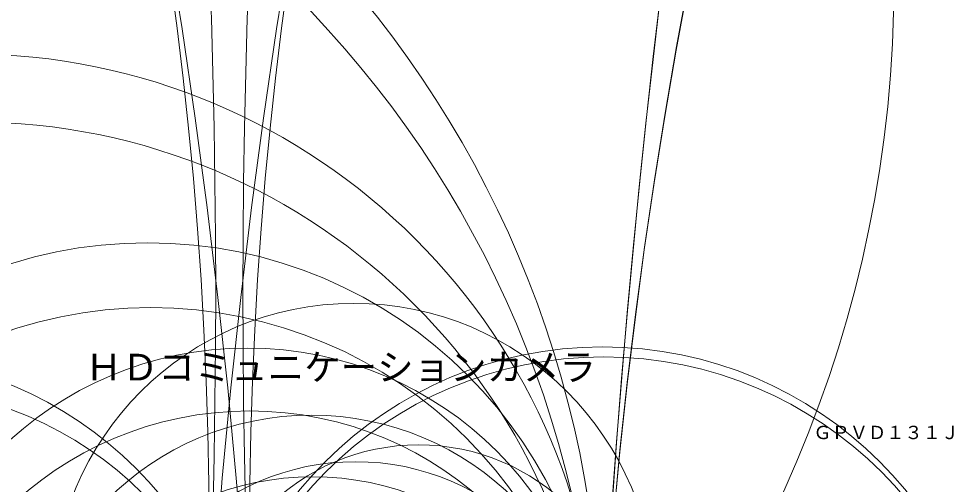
# Model space of a CAD drawing. Units: millimetres, scale not verified. Extents: x -1885 to 2252, y -1155 to 1077.
# Drawn here: x -42.8 to 60.5, y 42.1 to 93.2 of the extents above; entities that cross this region are included whole.
import ezdxf
from ezdxf.enums import TextEntityAlignment as Align

# ---------------------------------------------------------------- set-up
doc = ezdxf.new("R2010")
doc.units = ezdxf.units.MM
doc.header["$LTSCALE"] = 0.125
doc.layers.add('0-2_MOJI1', color=7, linetype='Continuous')
doc.layers.add('0-4_TOUROKU', color=7, linetype='Continuous')
doc.layers.add('0-6_GAIKEI', color=1, linetype='Continuous', lineweight=18)
doc.styles.add('ＭＳ ゴシック', font='')
doc.styles.get('ＭＳ ゴシック').set_extended_font_data('MS Gothic')

msp = doc.modelspace()

# ---------------------------------------------------------------- linework, layer by layer
at = {"layer": '0-6_GAIKEI', "color": 7}
for centre, radius in [((1135.8502, -39.1055), 1116.3127), ((613.3507, -14.8145), 593.2491), ((-82.4965, 97.4762), 135.735), ((-93.9344, 22.3948), 115.0141), ((-93.1309, 15.4156), 113.8772), ((-48.3506, 20.0074), 69.3677), ((-47.8175, 13.3842), 68.5182), ((-28.669, 18.9767), 49.6592), ((-6.0403, 28.9301), 33.0515), ((-28.3194, 12.5099), 49.0006), ((-17.6967, 18.4022), 38.6719), ((-17.4668, 12.0231), 38.1371), ((-10.7001, 18.0359), 31.6657), ((-5.8498, 17.7821), 26.8087), ((-10.5531, 11.7128), 31.2164)]:
    msp.add_circle(centre, radius, dxfattribs=at)
at = {"layer": '0-6_GAIKEI'}
for centre, radius in [((1130.3228, -38.7856), 1110.7702), ((-953.2431, 63.2477), 932.0472), ((913.846, 63.2477), 932.0472), ((-803.4156, -27.8161), 787.6051), ((764.0186, -27.8161), 787.6051), ((609.9053, -14.6197), 589.7922), ((-458.7317, 36.5629), 436.8164), ((419.3347, 36.5629), 436.8164), ((21.2431, 14.2266), 42.9788), ((-59.6524, 14.1898), 41.9906), ((21.3652, 12.9899), 43.1126), ((-57.1338, 13.1983), 39.4783), ((1.0606, 22.9319), 23.5049)]:
    msp.add_circle(centre, radius, dxfattribs=at)

# ---------------------------------------------------------------- texts
at = {"layer": '0-2_MOJI1', "style": 'ＭＳ ゴシック'}
msp.add_text('ＨＤコミュニケーションカメラ', height=2.933, dxfattribs=at).set_placement((-35.4868, 52.6294), align=Align.BOTTOM_LEFT)
at = {"layer": '0-4_TOUROKU', "style": 'ＭＳ ゴシック'}
msp.add_text('ＧＰＶＤ１３１Ｊ', height=1.466, dxfattribs=at).set_placement((44.3798, 46.6294), align=Align.BOTTOM_LEFT)

doc.saveas('drawing.dxf')
